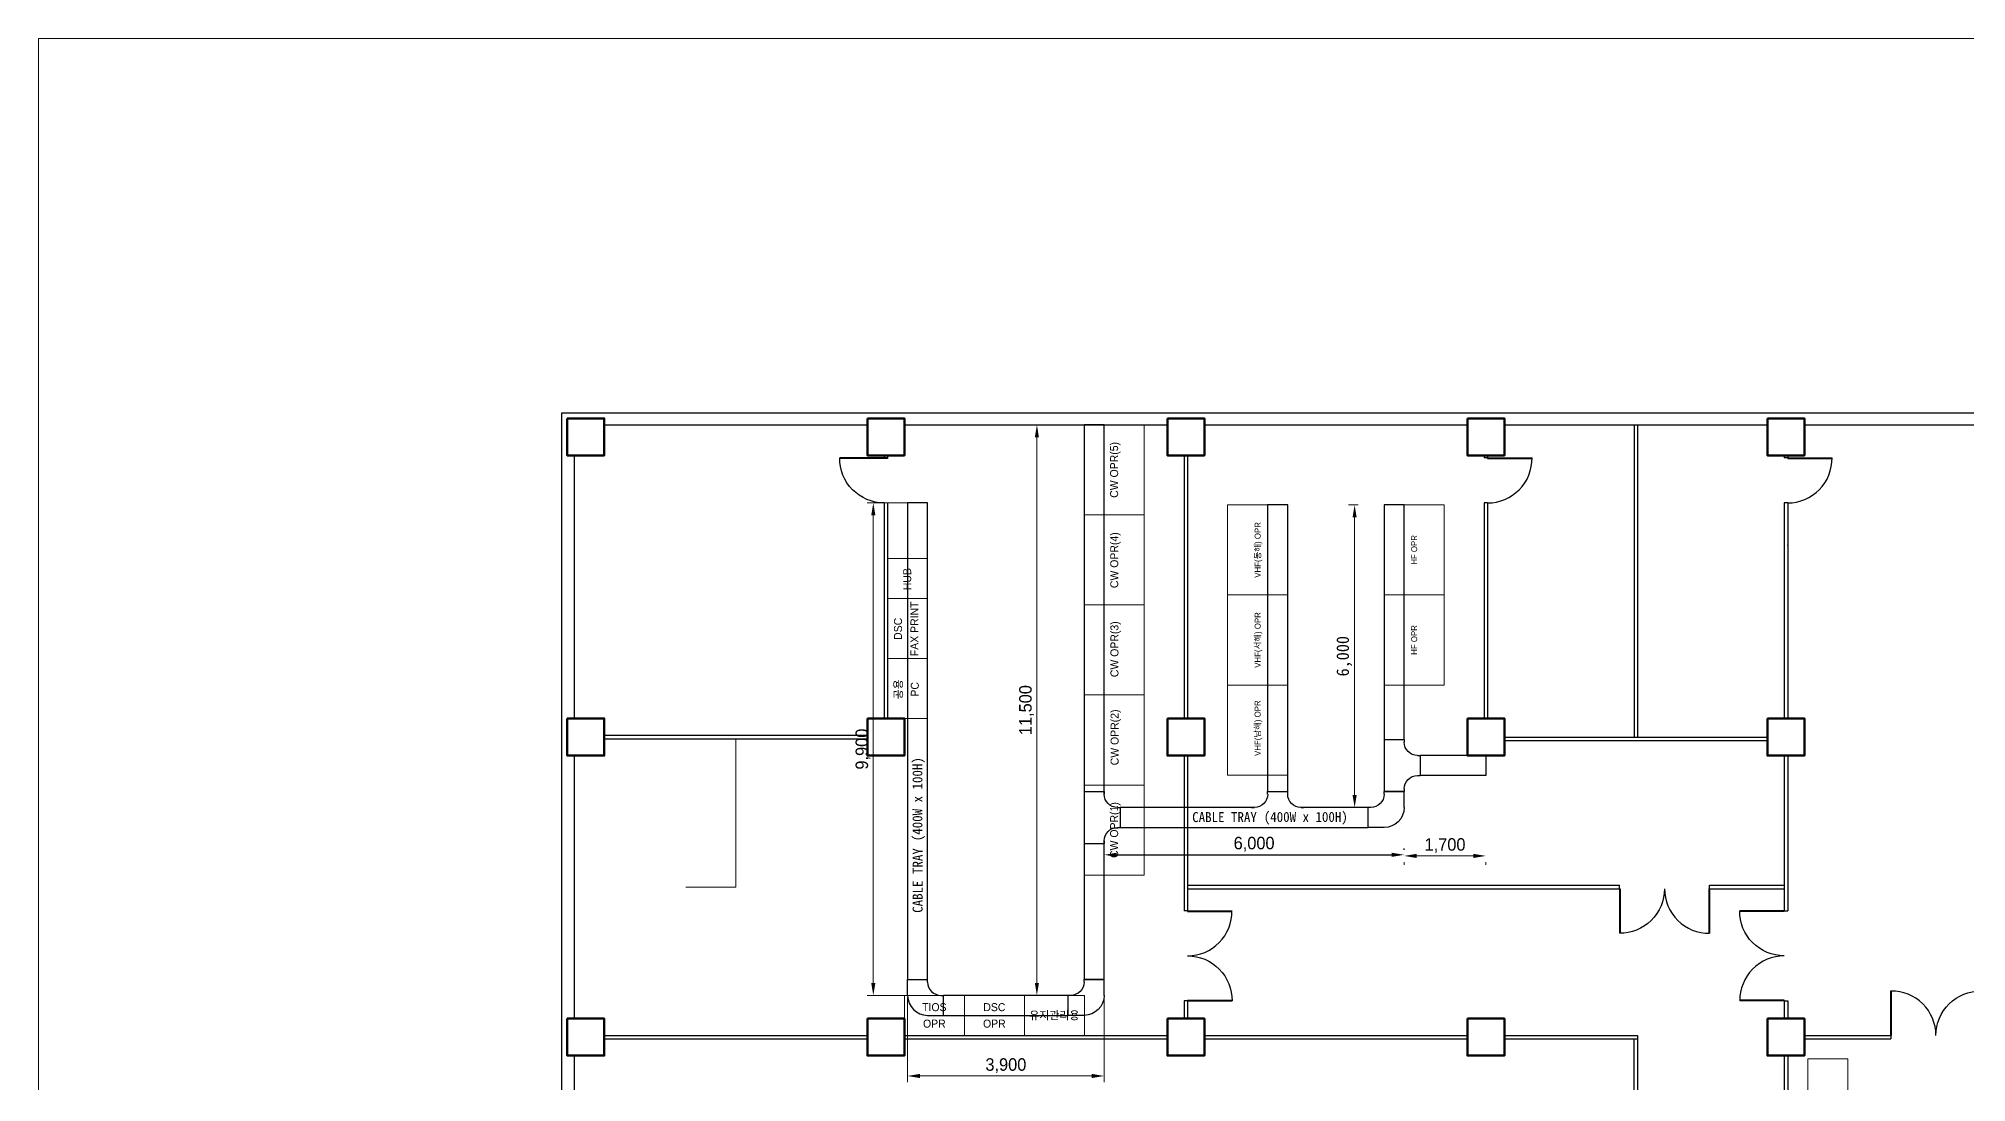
# Model space of a CAD drawing. Extents: x 947270 to 1005462, y 383233 to 423157.
# Drawn here: x 947270 to 985824, y 402290 to 423157 of the extents above; entities that cross this region are included whole.
import ezdxf
from ezdxf.enums import TextEntityAlignment as Align

# ---------------------------------------------------------------- set-up
doc = ezdxf.new("R2010")
doc.units = 0
doc.header["$LTSCALE"] = 150
doc.header["$MEASUREMENT"] = 0
doc.header["$PDMODE"] = 35
doc.layers.get('0').update_dxf_attribs({"linetype": 'CONTINUOUS'})
doc.layers.get('Defpoints').update_dxf_attribs({"linetype": 'CONTINUOUS'})
for name, color, linetype, lineweight in [('arch', 9, 'CONTINUOUS', 20), ('DIM', 1, 'CONTINUOUS', 18), ('장비', 2, 'CONTINUOUS', 20)]:
    doc.layers.add(name, color=color, linetype=linetype, lineweight=lineweight)
doc.layers.add('E-TXT', color=7, linetype='CONTINUOUS')
doc.layers.add('TRAY', color=6, linetype='CONTINUOUS')
doc.styles.add('hy-18', font='')
doc.styles.get("Standard").update_dxf_attribs({"font": ''})
doc.styles.add('돋움', font='')
doc.styles.get('hy-18').set_extended_font_data('DotumChe')
doc.styles.get('Standard').set_extended_font_data('BatangChe')
doc.styles.get('돋움').set_extended_font_data('Dotum')
doc.dimstyles.new('ISO-100', dxfattribs={"dimscale": 100, "dimtxt": 2.5, "dimasz": 2.5, "dimexe": 1.25, "dimexo": 2, "dimtad": 1, "dimtoh": 1, "dimdec": 0, "dimlunit": 6, "dimtxsty": 'Standard', "dimcen": 2.5, "dimclrd": 1, "dimclre": 1, "dimclrt": 7, "dimadec": 0, "dimazin": 0, "dimtfac": 1, "dimtdec": 0, "dimtofl": 0, "dimtmove": 0, "dimatfit": 3, "dimfxl": 1, "dimarcsym": 0})

# ---------------------------------------------------------------- blocks, each defined once
blk = doc.blocks.new('A$C18BE6784')
at = {"layer": 'arch', "color": 8, "lineweight": -3}
for p, q in [((-900, -28), (-900, -917)), ((-888, -28), (-888, -917)), ((888, -28), (888, -917)), ((900, -28), (900, -917))]:
    blk.add_line(p, q, dxfattribs=at)
for points in [[(-900, -28), (-888, -28)], [(900, -28), (888, -28)]]:
    blk.add_lwpolyline(points, dxfattribs=at)
at = {"layer": 'arch', "color": 8, "lineweight": -3, "extrusion": (0, 0, -1)}
blk.add_ellipse((-888, -28), major_axis=(628, -628), ratio=1, start_param=5.497738, end_param=7.081894, dxfattribs=at)
at = {"layer": 'arch', "color": 8, "lineweight": -3}
blk.add_ellipse((888, -28), major_axis=(-876, 145), ratio=1, start_param=0.164071, end_param=1.748227, dxfattribs=at)
blk = doc.blocks.new('A$C44D83544')
at = {"layer": 'arch', "color": 8, "linetype": 'Continuous', "lineweight": 60}
blk.add_lwpolyline([(-74, 70), (666, 70), (666, -670), (-74, -670)], close=True, dxfattribs=at)
blk = doc.blocks.new('tl9')
at = {"layer": 'TRAY', "color": 1}
for p, q in [((900, 1620), (1620, 1620)), ((1620, 1620), (1620, 720)), ((0, 720), (0, 0)), ((0, 0), (900, 0)), ((900, 120), (900, 0)), ((1500, 720), (1620, 720))]:
    blk.add_line(p, q, dxfattribs=at)
for centre, radius in [((900, 720), 900), ((1500, 120), 600)]:
    blk.add_arc(centre, radius, 90, 180, dxfattribs=at)
blk = doc.blocks.new('tt9')
at = {"layer": 'TRAY', "color": 1}
for p, q in [((-720, 1620), (1620, 1620)), ((-720, 1620), (-720, 720)), ((1620, 1620), (1620, 720)), ((-720, 720), (-600, 720)), ((0, 120), (0, 0)), ((900, 120), (900, 0)), ((1500, 720), (1620, 720)), ((0, 0), (900, 0))]:
    blk.add_line(p, q, dxfattribs=at)
for centre, start, end in [((-600, 120), 0, 90), ((1500, 120), 90, 180)]:
    blk.add_arc(centre, 600, start, end, dxfattribs=at)
blk = doc.blocks.new('*D20')
at = {"layer": 'arch', "color": 1, "linetype": 'Continuous', "lineweight": -2}
for p, q in [((968579, 406941), (968579, 406965)), ((968829, 406840), (974329, 406840)), ((974579, 406941), (974579, 406965))]:
    blk.add_line(p, q, dxfattribs=at)
at = {"layer": 'arch', "color": 1, "linetype": 'Continuous'}
for points in [[(968829, 406882), (968829, 406798), (968579, 406840)], [(974329, 406882), (974329, 406798), (974579, 406840)]]:
    blk.add_solid(points, dxfattribs=at)
at = {"layer": 'Defpoints', "color": 0, "linetype": 'Continuous'}
for p in [(974579, 406840), (968579, 406741), (974579, 406741)]:
    blk.add_point(p, dxfattribs=at)
at = {"layer": 'arch', "color": 7, "linetype": 'Continuous', "insert": (971579, 407052), "char_height": 250, "attachment_point": 5, "style": '돋움'}
blk.add_mtext('6,000', dxfattribs=at)

msp = doc.modelspace()

# ---------------------------------------------------------------- linework, layer by layer
at = {"color": 8, "linetype": 'Continuous', "lineweight": -3}
for points, elevation in [([(978885.7, 406160.1), (978885.7, 406230.1)], -1), ([(980685.7, 406160.1), (980685.7, 406230.1)], -0.5), ([(970249.3, 405720.1), (970179.3, 405720.1)], -0.2), ([(970249.3, 403920.1), (970179.3, 403920.1)], -0.2)]:
    msp.add_lwpolyline(points, dxfattribs=dict(at, elevation=elevation))
at = {"layer": 'arch', "color": 1, "linetype": 'Continuous'}
for p, q in [((967384.3, 415435.1), (967110, 415435.1)), ((967235, 404280.1), (967235, 415185.1)), ((964849.3, 413875.1), (963838.5, 413875.1)), ((973659.3, 413834.7), (973463.9, 413834.7)), ((963963.5, 413625.1), (963963.5, 404280.1)), ((973588.9, 408035.1), (973588.9, 413584.7)), ((973659.3, 407785.1), (973463.9, 407785.1)), ((974829.3, 406818.3), (975964.3, 406818.3)), ((974579.3, 406639.9), (974579.3, 406693.3)), ((976214.3, 406639.9), (976214.3, 406693.3)), ((964849.3, 404030.1), (963838.5, 404030.1)), ((964649.3, 403990.1), (964649.3, 402293.9)), ((967384.3, 404030.1), (967110, 404030.1)), ((968579.3, 403990.1), (968579.3, 402293.9)), ((964899.3, 402418.9), (968329.3, 402418.9))]:
    msp.add_line(p, q, dxfattribs=at)
at = {"layer": 'arch', "color": 8, "lineweight": -3}
for p, q in [((964249.3, 414763.1), (963291, 414763.1)), ((964249.3, 414775.1), (963291.1, 414775.1)), ((976249.3, 414775.1), (977137.4, 414775.1)), ((976249.3, 414763.1), (977137.5, 414763.1)), ((982249.3, 414775.1), (983137.4, 414775.1)), ((982249.3, 414763.1), (983137.5, 414763.1))]:
    msp.add_line(p, q, dxfattribs=at)
at = {"layer": 'arch', "color": 8, "linetype": 'Continuous'}
msp.add_line((964179.3, 413875.1), (964249.3, 413875.1), dxfattribs=at)
at = {"layer": 'arch', "color": 8, "linetype": 'Continuous', "lineweight": -3}
for points, elevation in [([(957734.3, 415675.1), (994694.3, 415675.1)], -0.5), ([(957734.3, 390715.1), (957734.3, 415675.1)], -0.5), ([(958584.3, 409160.1), (963844.3, 409160.1)], -0.5), ([(970249.3, 406160.1), (978885.7, 406160.1)], -0.5), ([(978885.7, 406160.1), (978885.7, 406230.1)], -1), ([(980685.7, 406160.1), (980685.7, 406230.1)], -0.5), ([(980685.7, 406160.1), (982179.3, 406160.1)], -0.5), ([(958584.3, 403160.1), (963844.3, 403160.1)], -0.5), ([(964584.3, 403160.1), (969844.3, 403160.1)], -0.5), ([(970584.3, 403160.1), (975844.3, 403160.1)], -0.5), ([(976584.3, 403160.1), (979244.3, 403160.1)], -0.5), ([(979174.3, 403160.1), (979174.3, 394545.1)], -0.5), ([(979244.3, 403230.1), (979244.3, 394545.1)], -0.5), ([(982584.3, 403230.1), (984314.3, 403230)], -0.4), ([(982584.3, 403160.1), (984314.3, 403160.1)], -0.9), ([(984314.3, 403230), (984314.3, 403160.1)], -0.4)]:
    msp.add_lwpolyline(points, dxfattribs=dict(at, elevation=elevation))
for points in [[(958588.5, 415435.1), (963844.3, 415435.1)], [(964584.3, 415435.1), (969844.3, 415435.1)], [(970584.3, 415435.1), (975844.3, 415435.1)], [(976584.3, 415435.1), (981844.3, 415435.1)], [(979179.3, 415435.1), (979179.3, 409195.1)], [(979249.3, 415435.1), (979249.3, 409195.1)], [(982584.3, 415435.1), (987844.3, 415435.1)], [(957978.5, 414825.1), (957978.5, 409565.1)], [(964179.3, 414825.1), (964179.3, 414775.1)], [(964249.3, 414825.1), (964249.3, 414763.1)], [(970179.3, 414825.1), (970179.3, 409565.1)], [(970249.3, 414825.1), (970249.3, 409565.1)], [(976179.3, 414825.1), (976179.3, 414775.1)], [(982179.3, 414825.1), (982179.3, 414775.1)], [(964179.3, 413875.1), (964179.3, 409565.1)], [(964249.3, 413875.1), (964249.3, 409565.1)], [(976179.3, 413875.1), (976179.3, 409565.1)], [(976249.3, 413875.1), (976179.3, 413875.1)], [(976249.3, 413875.1), (976249.3, 409565.1)], [(982249.3, 413875.1), (982179.3, 413875.1)], [(982179.3, 413875.1), (982179.3, 409565.1)], [(982249.3, 413875.1), (982249.3, 409565.1)], [(958584.3, 409230.1), (963844.3, 409230.1)], [(976584.3, 409195.1), (981844.3, 409195.1)], [(976584.3, 409125.1), (981844.3, 409125.1)], [(957978.5, 408825.1), (957978.5, 403565.1)], [(970179.3, 408825.1), (970179.3, 405720.1)], [(970249.3, 408825.1), (970249.3, 405720.1)], [(982179.3, 408825.1), (982179.3, 405720.1)], [(982249.3, 408825.1), (982249.3, 405720.1)], [(970249.3, 406230.1), (978885.7, 406230.1)], [(980685.7, 406230.1), (982179.3, 406230.1)], [(982179.3, 405720.1), (982249.3, 405720.1)], [(970179.3, 403920.1), (970179.3, 403565.1)], [(970249.3, 403920.1), (970249.3, 403565.1)], [(982179.3, 403920.1), (982249.3, 403920.1)], [(982179.3, 403920.1), (982179.3, 403565.1)], [(982249.3, 403920.1), (982249.3, 403565.1)], [(958584.3, 403230.1), (963844.3, 403230.1)], [(964584.3, 403230.1), (969844.3, 403230.1)], [(970584.3, 403230.1), (975844.3, 403230.1)], [(976584.3, 403230.1), (979244.3, 403230.1)], [(957978.5, 402825.1), (957978.5, 397565.1)], [(982179.3, 402825.1), (982179.3, 397565.1)], [(982249.3, 402825.1), (982249.3, 397565.1)]]:
    msp.add_lwpolyline(points, dxfattribs=at)
at = {"layer": 'arch', "color": 8, "linetype": 'Continuous'}
msp.add_lwpolyline([(964179.3, 414775.1), (964249.3, 414775.1)], dxfattribs=at)
at = {"layer": 'arch', "color": 8, "lineweight": -3}
for points in [[(976249.2, 414775.1), (976179.3, 414775.1)], [(976249.3, 414825.1), (976249.3, 414763.1)], [(982249.2, 414775.1), (982179.3, 414775.1)], [(982249.3, 414825.1), (982249.3, 414763.1)], [(982249.3, 413025.1), (982249.3, 413037.2)]]:
    msp.add_lwpolyline(points, dxfattribs=at)
at = {"layer": 'arch', "color": 8, "linetype": 'Continuous'}
for points in [[(971050, 413834.7), (972250, 413834.7), (972250, 412034.7), (971050, 412034.7)], [(974179.3, 413834.7), (975379.3, 413834.7), (975379.3, 412034.7), (974179.3, 412034.7)], [(971050, 412034.7), (972250, 412034.7), (972250, 410234.7), (971050, 410234.7)], [(974179.3, 412034.7), (975379.3, 412034.7), (975379.3, 410234.7), (974179.3, 410234.7)], [(971050, 410234.7), (972250, 410234.7), (972250, 408434.7), (971050, 408434.7)]]:
    msp.add_lwpolyline(points, close=True, dxfattribs=at)
at = {"layer": 'arch', "color": 8, "elevation": -0.5}
msp.add_lwpolyline([(961214.3, 409160.1), (961214.3, 406195.1), (960214.3, 406195.1)], dxfattribs=at)
at = {"layer": 'arch', "color": 8, "lineweight": -3, "extrusion": (0, 0, -1)}
msp.add_ellipse((964179.2, 414763.3), major_axis=(628, -628), ratio=1, start_param=0.7853491, end_param=2.3695053, dxfattribs=at)
at = {"layer": 'arch', "color": 8, "lineweight": -3}
for centre in [(976249.3, 414763.3), (982249.3, 414763.3)]:
    msp.add_ellipse(centre, major_axis=(-145.1, -876.2), ratio=1, start_param=0.1640711, end_param=1.7482274, dxfattribs=at)
at = {"layer": 'arch', "color": 1, "linetype": 'Continuous'}
for points in [[(967193.3, 415185.1), (967276.6, 415185.1), (967235, 415435.1)], [(963921.8, 413625.1), (964005.1, 413625.1), (963963.5, 413875.1)], [(973547.3, 413584.7), (973630.6, 413584.7), (973588.9, 413834.7)], [(973547.3, 408035.1), (973630.6, 408035.1), (973588.9, 407785.1)], [(974829.3, 406859.9), (974829.3, 406776.6), (974579.3, 406818.3)], [(975964.3, 406859.9), (975964.3, 406776.6), (976214.3, 406818.3)], [(963921.8, 404280.1), (964005.1, 404280.1), (963963.5, 404030.1)], [(967193.3, 404280.1), (967276.6, 404280.1), (967235, 404030.1)], [(964899.3, 402460.5), (964899.3, 402377.2), (964649.3, 402418.9)], [(968329.3, 402460.5), (968329.3, 402377.2), (968579.3, 402418.9)]]:
    msp.add_solid(points, dxfattribs=at)
at = {"layer": 'DIM', "color": 2, "linetype": 'Continuous'}
msp.add_lwpolyline([(947270, 423157), (1005461.5, 423157), (1005461.5, 383233.2), (947270, 383233.2)], close=True, dxfattribs=at)
at = {"layer": 'TRAY', "color": 1}
for p, q in [((968179.3, 415435.1), (968179.3, 404350.1)), ((968579.3, 408051.8), (968579.3, 415435.1)), ((964649.3, 413875.1), (964649.3, 404350.1)), ((965049.3, 404350.1), (965049.3, 413875.1)), ((971850, 413834.7), (971850, 408105.1)), ((972250, 408105.1), (972250, 413834.7)), ((974179.3, 413834.7), (974179.3, 409145.1)), ((974579.3, 409145.1), (974579.3, 413834.7)), ((971850, 408051.8), (971850, 408105.1)), ((971850, 408105.1), (972250, 408105.1)), ((972250, 408051.8), (972250, 408105.1)), ((971583.4, 407785.1), (968899.3, 407785.1)), ((971530, 407785.1), (971583.4, 407785.1)), ((973859.3, 407785.1), (972505.1, 407785.1)), ((972516.7, 407785.1), (972570, 407785.1)), ((968899.3, 407385.1), (971583.4, 407385.1)), ((971530, 407385.1), (972570, 407385.1)), ((972505.1, 407385.1), (973859.3, 407385.1)), ((968579.3, 404350.1), (968579.3, 407118.4)), ((968179.3, 404350.1), (968579.3, 404350.1)), ((967859.3, 404030.1), (965369.3, 404030.1)), ((965369.3, 403630.1), (967859.3, 403630.1))]:
    msp.add_line(p, q, dxfattribs=at)
for points in [[(968579.3, 415435.1), (968179.3, 415435.1)], [(965049.3, 413875.1), (964649.3, 413875.1)], [(972250, 413834.7), (971850, 413834.7)], [(974579.3, 413834.7), (974179.3, 413834.7)], [(976214.3, 408825.1), (974899.3, 408825.1)], [(976214.3, 408825.1), (976214.3, 408425.1)], [(976214.3, 408425.1), (974899.3, 408425.1)]]:
    msp.add_lwpolyline(points, dxfattribs=at)
at = {"layer": 'TRAY', "color": 1, "extrusion": (0, 0, -1)}
for centre, major_axis, start_param, end_param in [((971583.4, 408051.8), (-266.7, 0), 3.1414619, 4.7122582), ((972516.7, 408051.8), (266.7, 0), 1.570927, 3.1417233)]:
    msp.add_ellipse(centre, major_axis=major_axis, ratio=1, start_param=start_param, end_param=end_param, dxfattribs=at)
at = {"layer": '장비', "color": 8, "linetype": 'Continuous'}
for points in [[(969379.3, 415435.1), (969379.3, 413635.1), (968179.3, 413635.1), (968179.3, 415435.1)], [(969379.3, 413635.1), (969379.3, 411835.1), (968179.3, 411835.1), (968179.3, 413635.1)], [(964249.3, 412765.1), (965049.3, 412765.1), (965049.3, 411965.1), (964249.3, 411965.1)], [(964249.3, 411965.1), (965049.3, 411965.1), (965049.3, 410765.1), (964249.3, 410765.1)], [(969379.3, 411835.1), (969379.3, 410035.1), (968179.3, 410035.1), (968179.3, 411835.1)], [(964249.3, 410765.1), (965049.3, 410765.1), (965049.3, 409565.1), (964249.3, 409565.1)], [(969379.3, 410035.1), (969379.3, 408235.1), (968179.3, 408235.1), (968179.3, 410035.1)], [(969379.3, 408235.1), (969379.3, 406435.1), (968179.3, 406435.1), (968179.3, 408235.1)], [(964584.3, 403230.1), (964584.3, 404030.1), (965784.3, 404030.1), (965784.3, 403230.1)], [(965784.3, 403230.1), (965784.3, 404030.1), (966984.3, 404030.1), (966984.3, 403230.1)], [(966984.3, 403230.1), (966984.3, 404030.1), (968184.3, 404030.1), (968184.3, 403230.1)], [(982649.3, 402760.1), (983449.3, 402760.1), (983449.3, 401560.1), (982649.3, 401560.1)]]:
    msp.add_lwpolyline(points, close=True, dxfattribs=at)

# ---------------------------------------------------------------- block references
at = {"layer": 'arch', "color": 8, "linetype": 'Continuous', "lineweight": -3}
for name, p in [('A$C44D83544', (957918.4, 415495.1)), ('A$C44D83544', (963918.4, 415495.1)), ('A$C44D83544', (969918.4, 415495.1)), ('A$C44D83544', (975918.4, 415495.1)), ('A$C44D83544', (981918.4, 415495.1)), ('A$C44D83544', (957918.4, 409495.1)), ('A$C44D83544', (963918.4, 409495.1)), ('A$C44D83544', (969918.4, 409495.1)), ('A$C44D83544', (975918.4, 409495.1)), ('A$C44D83544', (981918.4, 409495.1)), ('A$C18BE6784', (979785.7, 406188.6, -1)), ('A$C44D83544', (957918.4, 403495.1)), ('A$C44D83544', (963918.4, 403495.1)), ('A$C44D83544', (969918.4, 403495.1)), ('A$C44D83544', (975918.4, 403495.1)), ('A$C44D83544', (981918.4, 403495.1))]:
    msp.add_blockref(name, p, dxfattribs=at)
for p, rotation in [((970220.9, 404820.1), 90), ((982207.7, 404820.1), 270), ((985214.3, 403201.6, -0.4), 180)]:
    msp.add_blockref('A$C18BE6784', p, dxfattribs=dict(at, rotation=rotation))
at = {"layer": 'TRAY', "color": 1, "yscale": 0.4444444444379769, "zscale": 0.4444444444444444}
for name, p, xscale, rotation in [('tt9', (974899.3, 408825.1), -0.4444444444379769, 90), ('tt9', (968899.3, 407785.1), -0.4444444444379769, 90), ('tl9', (973859.3, 407385.1), -0.4444444444379769, 270), ('tl9', (965369.3, 403630.1), 0.4444444444379769, 90), ('tl9', (967859.3, 403630.1), -0.4444444444379769, 270)]:
    msp.add_blockref(name, p, dxfattribs=dict(at, xscale=xscale, rotation=rotation))

# ---------------------------------------------------------------- texts
at = {"color": 7, "lineweight": 30, "style": '돋움'}
for s, p in [('VHF(동해) OPR', (971650, 412934.7)), ('HF OPR', (974779.3, 412934.7)), ('VHF(서해) OPR', (971650, 411134.7)), ('HF OPR', (974779.3, 411134.7)), ('VHF(남해) OPR', (971647.6, 409371.7))]:
    msp.add_text(s, height=120, rotation=90, dxfattribs=at).set_placement(p, align=Align.MIDDLE_CENTER)
at = {"layer": 'arch', "color": 7, "linetype": 'Continuous', "insert": (973382.8, 410809.9), "char_height": 250, "attachment_point": 5, "rotation": 90}
msp.add_mtext('6,000', dxfattribs=at)
at = {"layer": 'arch', "color": 7, "linetype": 'Continuous', "char_height": 250, "attachment_point": 5, "rotation": 90, "style": '돋움'}
for s, insert in [('11,500', (967028.7, 409732.6)), ('9,900', (963757.2, 408952.6))]:
    msp.add_mtext(s, dxfattribs=dict(at, insert=insert))
at = {"layer": 'arch', "color": 7, "linetype": 'Continuous', "char_height": 250, "attachment_point": 5, "style": '돋움'}
for s, insert in [('1,700', (975396.8, 407024.6)), ('3,900', (966614.3, 402625))]:
    msp.add_mtext(s, dxfattribs=dict(at, insert=insert))
at = {"layer": 'E-TXT', "style": 'hy-18'}
for s, p in [('(400W x 100H)', (964945, 407111.7)), ('CABLE TRAY', (964949.6, 405680.5))]:
    msp.add_text(s, height=200, rotation=90, dxfattribs=at).set_placement(p)
for s, p in [('CABLE TRAY', (970341.1, 407493.7)), ('(400W x 100H)', (971772.3, 407498.3))]:
    msp.add_text(s, height=200, dxfattribs=at).set_placement(p)
at = {"layer": '장비', "color": 7, "lineweight": 30, "style": '돋움'}
for s, p in [('CW OPR(5)', (968779.3, 414535.1)), ('CW OPR(4)', (968782.6, 412729.6)), ('HUB', (964640.7, 412350.4)), ('FAX PRINT', (964786, 411357.7)), ('DSC', (964456.9, 411357.7)), ('CW OPR(3)', (968786, 410950.2)), ('공용', (964463.9, 410147.9)), ('PC', (964793, 410147.9)), ('CW OPR(2)', (968789.2, 409187.4)), ('CW OPR(1)', (968779.3, 407335.1))]:
    msp.add_text(s, height=160, rotation=90, dxfattribs=at).set_placement(p, align=Align.MIDDLE_CENTER)
for s, p in [('TIOS', (965184.3, 403794.7)), ('DSC', (966384.3, 403794.7)), ('유지관리용', (967584.3, 403630.1)), ('OPR', (965184.3, 403465.5)), ('OPR', (966384.3, 403465.5))]:
    msp.add_text(s, height=160, dxfattribs=at).set_placement(p, align=Align.MIDDLE_CENTER)

# ---------------------------------------------------------------- dimensions: what is measured, and where the dimension line sits
at = {"layer": 'arch', "color": 8, "linetype": 'Continuous'}
dim = msp.add_aligned_dim(p1=(968579.3, 406741.4), p2=(974579.3, 406741.4), distance=98.5, dimstyle='ISO-100', override={"dimtxsty": '돋움'}, dxfattribs=at)
dim.commit()
dim.dimension.update_dxf_attribs({"geometry": '*D20', "text_midpoint": (971579.3, 407051.6)})

doc.saveas('drawing.dxf')
